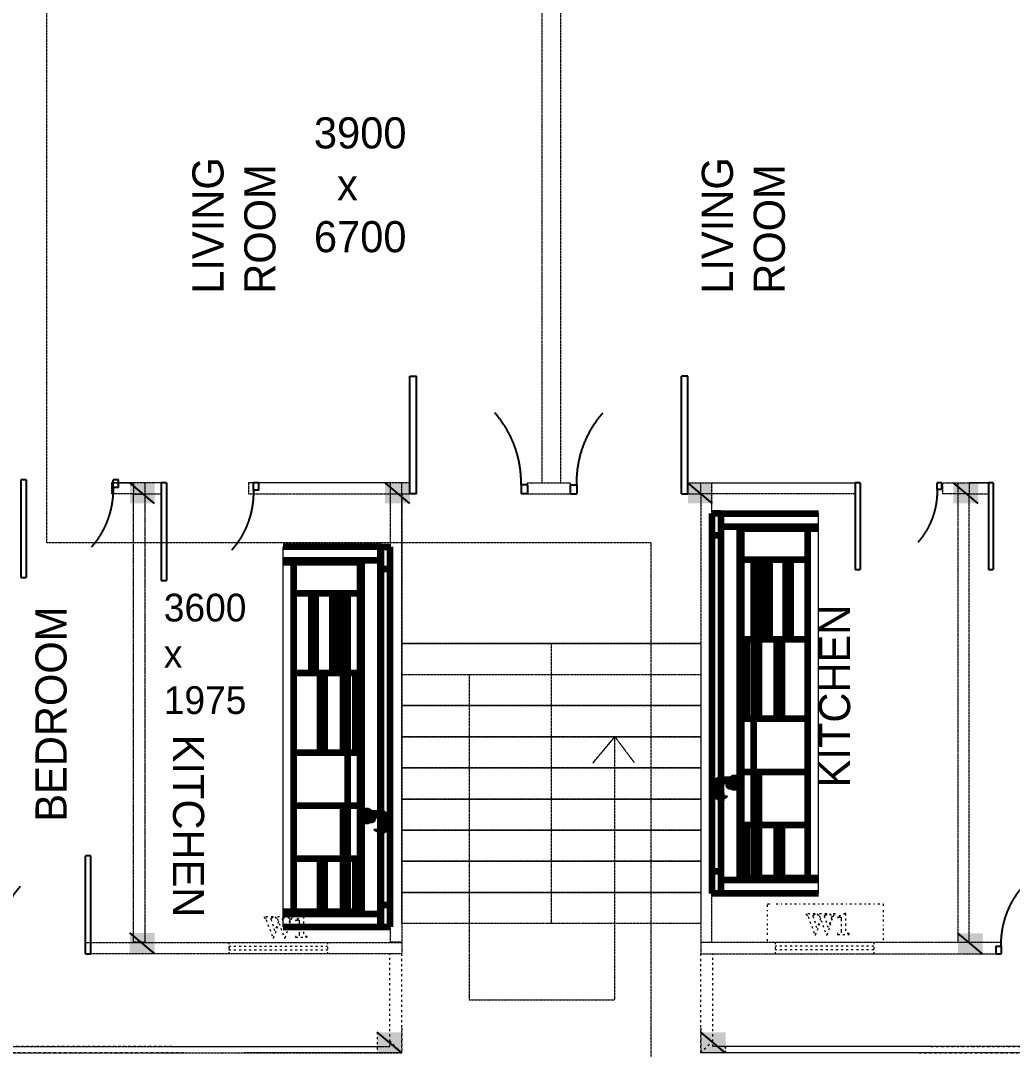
# Model space of a CAD drawing. Header units: millimetres. Extents: x -15225 to 158921, y -72156 to 56162.
# Drawn here: x 10095 to 21750, y -58378 to -46190 of the extents above; entities that cross this region are included whole.
import ezdxf

# ---------------------------------------------------------------- set-up
doc = ezdxf.new("R2010")
doc.units = ezdxf.units.MM
doc.linetypes.add('ACAD_ISO03W100', pattern=[30, 12, -18])
doc.linetypes.add('DASHED2', pattern=[0.375, 0.25, -0.125])
doc.layers.get('0').update_dxf_attribs({"linetype": 'CONTINUOUS'})
for name, color, linetype in [('doors and windows', 1, 'CONTINUOUS'), ('H', 7, 'CONTINUOUS'), ('P', 7, 'CONTINUOUS')]:
    doc.layers.add(name, color=color, linetype=linetype)
for name, color, linetype, lineweight in [('furniture', 250, 'CONTINUOUS', 211), ('Layer2', 7, 'ACAD_ISO03W100', 15), ('light', 250, 'CONTINUOUS', 0)]:
    doc.layers.add(name, color=color, linetype=linetype, lineweight=lineweight)

# ---------------------------------------------------------------- blocks, each defined once
blk = doc.blocks.new('D1')
at = {"layer": 'doors and windows'}
for p, q in [((0, 0), (0, 9)), ((0, 9), (0.5, 9)), ((0.5, 0), (0.5, 9)), ((0.5, 0), (0, 0)), ((9, 0.7), (8.5, 0.7)), ((8.5, 0.7), (8.5, 0)), ((9, 0), (8.5, 0)), ((9, 0.7), (9, 0))]:
    blk.add_line(p, q, dxfattribs=at)
at = {"layer": 'doors and windows', "linetype": 'ACAD_ISO03W100', "ltscale": 0.5}
blk.add_arc((0.35, 0.85), 8.151, 358.9456, 88.9456, dxfattribs=at)
blk = doc.blocks.new('A$Cb1573d39')
at = {"layer": 'doors and windows', "xscale": -10, "yscale": 10, "zscale": 10}
blk.add_blockref('D1', (370.76, -79.37), dxfattribs=at)
blk = doc.blocks.new('A$Cfcc27f74')
at = {"layer": 'H', "linetype": 'Continuous'}
blk.add_hatch(color=256, dxfattribs=at).paths.add_polyline_path([(-0.456, -0.625), (-0.456, 1.015), (1.538, 1.015), (1.538, -0.625), (-0.456, -0.625)])
at = {"layer": 'P'}
blk.add_lwpolyline([(1.52, -0.625), (-0.456, 1.033)], dxfattribs=at)
blk = doc.blocks.new('smesak')
at = {"layer": 'furniture'}
for points in [[(11, 73), (11, 223, 0.414214), (-39, 273), (-139, 273, 0.414214), (-189, 223), (-189, 173)], [(-9, 73), (-9, 223, 0.414214), (-39, 253), (-139, 253, 0.414214), (-169, 223), (-169, 173), (-169, 173)]]:
    blk.add_lwpolyline(points, format="xyb", dxfattribs=at)
for points in [[(-189, 188), (-169, 188)], [(-189, 173), (-169, 173)], [(28, 73), (36, 73), (36, 33), (-74, 33), (-74, 73), (-62, 73)], [(-52, 73), (18, 73)], [(-9, 88), (11, 88)], [(-9, 33), (-9, 8)], [(-9, 8), (11, 8)], [(11, 33), (11, 8)], [(18, 83), (18, 58)], [(28, 58), (28, 83)]]:
    blk.add_lwpolyline(points, dxfattribs=at)
blk.add_lwpolyline([(-62, 55), (-62, 119, -0.414214), (-57, 124), (-57, 124, -0.414214), (-52, 119), (-52, 55, -0.414214), (-53, 54), (-61, 54, -0.414214)], format="xyb", close=True, dxfattribs=at)
blk.add_lwpolyline([(-35, 8), (35, 8), (35, 0), (-35, 0)], close=True, dxfattribs=at)
for centre, start_param, end_param in [((23, 83), -4.712389, 1.570796), ((23, 58), 0, 3.141593)]:
    blk.add_ellipse(centre, major_axis=(-5, 0), ratio=0.605029, start_param=start_param, end_param=end_param, dxfattribs=at)
blk = doc.blocks.new('A$C3957b5ac')
at = {"layer": 'furniture'}
for points in [[(2325, 710), (-1975, 710)], [(-1975, 610), (-1975, 710)], [(-1725, 610), (-1725, 710)], [(2075, 610), (2075, 710)], [(2325, 610), (2325, 710)], [(-889, 610), (-1975, 610)], [(-1975, -495), (-1975, 605), (-889, 605)], [(-1825, -495), (-1825, 605)], [(-709, 610), (-869, 610)], [(-869, 605), (-709, 605)], [(2325, 610), (-689, 610)], [(-689, 605), (2325, 605), (2325, -495)], [(2175, -495), (2175, 605)], [(-1800, 395), (2150, 395)], [(-1800, -495), (-1800, 395)], [(-1800, 375), (2150, 375)], [(-1200, -375), (-1200, 375)], [(-600, -375), (-600, 375)], [(0, -375), (0, 375)], [(900, -375), (900, 375)], [(1800, -375), (1800, 375)], [(2150, -495), (2150, 395)], [(-1800, 235), (1800, 235)], [(900, 115), (1800, 115)], [(-1800, -25), (-1200, -25)], [(0, -25), (900, -25)], [(900, -125), (1800, -125)], [(-1800, -375), (2150, -375)]]:
    blk.add_lwpolyline(points, dxfattribs=at)
for points in [[(-1760, 335), (-1240, 335), (-1240, 320), (-1760, 320)], [(40, 335), (860, 335), (860, 320), (40, 320)], [(-1760, 195), (-1240, 195), (-1240, 180), (-1760, 180)], [(-1160, 195), (-640, 195), (-640, 180), (-1160, 180)], [(40, 195), (860, 195), (860, 180), (40, 180)], [(940, 195), (1760, 195), (1760, 180), (940, 180)], [(940, 75), (1760, 75), (1760, 60), (940, 60)], [(-1760, -65), (-1240, -65), (-1240, -80), (-1760, -80)], [(40, -65), (860, -65), (860, -80), (40, -80)], [(940, -165), (1760, -165), (1760, -180), (940, -180)]]:
    blk.add_lwpolyline(points, close=True, dxfattribs=at)
at = {"layer": 'light'}
blk.add_lwpolyline([(-1975, -495), (2325, -495)], dxfattribs=at)
at = {"layer": 'furniture'}
blk.add_blockref('smesak', (-700, 395), dxfattribs=at)
blk = doc.blocks.new('colomn')
at = {"color": 7, "linetype": 'ByBlock', "lineweight": 0}
for p in [(-362.093, 1241.405), (-341.601, 1241.405), (-317.285, 1241.405), (-295.97, 1241.405), (-362.104, 1205.262), (-295.61, 1205.238), (-342.245, 1197.289), (-316.26, 1197.274)]:
    blk.add_blockref('A$Cfcc27f74', p, dxfattribs=at)
blk = doc.blocks.new('plan')
at = {"color": 7, "linetype": 'ByBlock', "lineweight": 13}
for p, q in [((660360, 152209.4), (660360, 149244.7)), ((660469.4, 152209.4), (660469.4, 149244.7)), ((659536.4, 149178.8), (659536.4, 149244.7)), ((660273.1, 149244.7), (660526.2, 149244.7)), ((661292.9, 149178.8), (661292.9, 149244.7)), ((660414.9, 148300.4), (660414.9, 146653.4)), ((655433.5, 145892.9), (659534.8, 145894.5)), ((655470.6, 145930.1), (659420, 145930.1)), ((658182.1, 145930.1), (659465.1, 145930.1)), ((658253.5, 145892.9), (659536.4, 145892.9)), ((662575.9, 145892.9), (661292.9, 145892.9)), ((665395.8, 145892.9), (661292.9, 145892.9)), ((662647.3, 145930.1), (661364.3, 145930.1)), ((665358.7, 145930.1), (661438.6, 145930.1))]:
    blk.add_line(p, q, dxfattribs=at)
at = {"color": 7, "linetype": 'ByBlock', "lineweight": 13, "extrusion": (0, -4.44089e-16, -1)}
for p, q in [((660360, 152209.4), (660360, 149244.7)), ((660469.4, 152209.4), (660469.4, 149244.7)), ((659536.4, 149178.8), (659536.4, 149244.7)), ((661292.9, 149178.8), (661292.9, 149244.7))]:
    blk.add_line(p, q, dxfattribs=at)
at = {"color": 7, "lineweight": 13}
for p, q in [((661686.3, 146750.9), (661686.3, 146769.4)), ((661686.3, 146769.4), (661717.3, 146769.4)), ((661735.8, 146769.4), (661769.9, 146769.4)), ((661788.6, 146769.4), (661825.7, 146769.4)), ((661844.4, 146769.4), (661878.3, 146769.4)), ((661897, 146769.4), (661934.1, 146769.4)), ((661952.8, 146769.4), (661989.9, 146769.4)), ((662005.5, 146769.4), (662042.7, 146769.4)), ((662061.3, 146769.4), (662098.4, 146769.4)), ((662117, 146769.4), (662151.2, 146769.4)), ((662169.7, 146769.4), (662206.9, 146769.4)), ((662225.5, 146769.4), (662262.7, 146769.4)), ((662278.2, 146769.4), (662315.3, 146769.4)), ((662333.9, 146769.4), (662365, 146769.4)), ((662365, 146769.4), (662365, 146750.9)), ((658779.7, 146692.5), (658727.2, 146692.5)), ((658727.2, 146692.5), (658727.2, 146688.1)), ((658739.7, 146676.4), (658777.3, 146569.5)), ((658779.7, 146688.1), (658779.7, 146692.5)), ((658848.3, 146692.5), (658792.6, 146692.5)), ((658792.6, 146692.5), (658792.6, 146688.1)), ((658805.5, 146681.6), (658811.5, 146664.7)), ((658848.3, 146688.1), (658848.3, 146692.5)), ((658850.3, 146569.5), (658885.8, 146676.4)), ((658898.4, 146692.5), (658866.1, 146692.5)), ((658866.1, 146692.5), (658866.1, 146688.1)), ((658898.4, 146688.1), (658898.4, 146692.5)), ((658957.1, 146694.5), (658912.3, 146675.2)), ((658912.3, 146675.2), (658912.3, 146670.4)), ((658959.9, 146694.5), (658957.1, 146694.5)), ((658959.9, 146593.3), (658959.9, 146694.5)), ((661686.3, 146695.1), (661686.3, 146732.3)), ((661686.3, 146642.4), (661686.3, 146676.5)), ((661965.1, 146709.9), (661912.7, 146709.9)), ((661912.7, 146709.9), (661912.7, 146705.5)), ((661925.2, 146693.8), (661962.7, 146586.9)), ((661976, 146627.2), (661955, 146692.2)), ((661965.1, 146705.5), (661965.1, 146709.9)), ((661997, 146682.1), (661976, 146627.2)), ((662033.7, 146709.9), (661978, 146709.9)), ((661978, 146709.9), (661978, 146705.5)), ((661990.9, 146699.1), (661997, 146682.1)), ((662042.6, 146629.3), (662023.2, 146689)), ((662033.7, 146705.5), (662033.7, 146709.9)), ((662035.7, 146586.9), (662071.2, 146693.8)), ((662062.4, 146690.2), (662042.6, 146629.3)), ((662083.7, 146709.9), (662051.5, 146709.9)), ((662051.5, 146709.9), (662051.5, 146705.5)), ((662083.7, 146705.5), (662083.7, 146709.9)), ((662142.6, 146712), (662097.7, 146692.6)), ((662097.7, 146692.6), (662097.7, 146687.8)), ((662119.2, 146680.1), (662119.2, 146611.9)), ((662145.4, 146712), (662142.6, 146712)), ((662145.4, 146610.7), (662145.4, 146712)), ((662365, 146732.3), (662365, 146695.1)), ((662365, 146676.5), (662365, 146642.4)), ((658790.6, 146609.8), (658769.6, 146674.8)), ((658782.1, 146569.5), (658815.2, 146654.2)), ((658811.5, 146664.7), (658790.6, 146609.8)), ((658815.2, 146654.2), (658845.4, 146569.5)), ((658857.1, 146611.8), (658837.8, 146671.5)), ((658876.9, 146672.8), (658857.1, 146611.8)), ((658933.7, 146662.7), (658933.7, 146594.5)), ((661686.3, 146586.6), (661686.3, 146623.9)), ((661967.5, 146586.9), (662000.7, 146671.7)), ((662000.7, 146671.7), (662030.9, 146586.9)), ((662365, 146623.9), (662365, 146586.6)), ((658777.3, 146569.5), (658782.1, 146569.5)), ((658845.4, 146569.5), (658850.3, 146569.5)), ((658912.3, 146576.7), (658912.3, 146572.3)), ((658912.3, 146572.3), (658979.3, 146572.3)), ((658979.3, 146572.3), (658979.3, 146576.7)), ((661686.3, 146549.5), (661686.3, 146568.1)), ((661962.7, 146586.9), (661967.5, 146586.9)), ((662030.9, 146586.9), (662035.7, 146586.9)), ((662097.7, 146594.1), (662097.7, 146589.7)), ((662097.7, 146589.7), (662164.8, 146589.7)), ((662164.8, 146589.7), (662164.8, 146594.1)), ((662365, 146568.1), (662365, 146549.5)), ((658519.4, 146544.4), (658519.4, 146473.1)), ((658519.4, 146519.5), (659098.9, 146519.5)), ((658519.4, 146497.8), (659098.9, 146497.8)), ((659098.9, 146544.4), (659098.9, 146473.1)), ((662309.9, 146519.5), (661730.4, 146519.5)), ((662309.9, 146497.8), (661730.4, 146497.8)), ((662309.9, 146544.4), (662309.9, 146473.1)), ((659465.1, 145930.1), (659465.1, 146475.5)), ((659536.4, 145892.9), (659536.4, 146475.8)), ((661292.9, 145892.9), (661292.9, 146475.8)), ((661364.3, 145930.1), (661364.3, 146475.5)), ((659390.8, 146015.4), (659390.8, 145892.9)), ((659390.8, 146015.4), (659390.8, 145892.9)), ((659536.4, 146038.5), (659536.4, 145892.9)), ((659536.4, 146038.5), (659536.4, 145892.9)), ((661292.9, 146038.5), (661292.9, 145892.9)), ((661292.9, 146038.5), (661292.9, 145892.9)), ((659536.4, 145892.9), (659465.1, 145964.2)), ((659536.4, 145892.9), (659465.1, 145964.2)), ((659536.4, 145892.9), (659465.1, 145964.2)), ((659536.4, 145892.9), (659465.1, 145964.2)), ((661292.9, 145892.9), (661364.3, 145964.2)), ((661292.9, 145892.9), (661364.3, 145964.2)), ((661292.9, 145892.9), (661364.3, 145964.2)), ((661292.9, 145892.9), (661364.3, 145964.2)), ((658253.5, 145892.9), (655433.5, 145892.9)), ((658182.1, 145930.1), (655470.6, 145930.1)), ((658107.8, 145892.9), (658253.5, 145892.9)), ((658107.8, 145892.9), (658253.5, 145892.9)), ((658253.5, 145892.9), (658107.8, 145892.9)), ((661438.6, 145930.1), (661438.6, 145892.9)), ((661438.6, 145930.1), (661438.6, 145892.9)), ((661438.6, 145892.9), (661438.6, 145930.1)), ((662575.9, 145892.9), (665395.8, 145892.9)), ((662721.6, 145892.9), (662575.9, 145892.9)), ((662721.6, 145892.9), (662575.9, 145892.9)), ((662575.9, 145892.9), (662721.6, 145892.9)), ((662647.3, 145930.1), (665358.7, 145930.1))]:
    blk.add_line(p, q, dxfattribs=at)
at = {"color": 7, "lineweight": 13, "extrusion": (0, -4.44089e-16, -1)}
for p, q in [((661686.3, 146750.9), (661686.3, 146769.4)), ((661686.3, 146769.4), (661717.3, 146769.4)), ((661735.8, 146769.4), (661769.9, 146769.4)), ((661788.6, 146769.4), (661825.7, 146769.4)), ((661844.4, 146769.4), (661878.3, 146769.4)), ((661897, 146769.4), (661934.1, 146769.4)), ((661952.8, 146769.4), (661989.9, 146769.4)), ((662005.5, 146769.4), (662042.7, 146769.4)), ((662061.3, 146769.4), (662098.4, 146769.4)), ((662117, 146769.4), (662151.2, 146769.4)), ((662169.7, 146769.4), (662206.9, 146769.4)), ((662225.5, 146769.4), (662262.7, 146769.4)), ((662278.2, 146769.4), (662315.3, 146769.4)), ((662333.9, 146769.4), (662365, 146769.4)), ((662365, 146769.4), (662365, 146750.9)), ((658779.7, 146692.5), (658727.2, 146692.5)), ((658727.2, 146692.5), (658727.2, 146688.1)), ((658739.7, 146676.4), (658777.3, 146569.5)), ((658779.7, 146688.1), (658779.7, 146692.5)), ((658848.3, 146692.5), (658792.6, 146692.5)), ((658792.6, 146692.5), (658792.6, 146688.1)), ((658805.5, 146681.6), (658811.5, 146664.7)), ((658848.3, 146688.1), (658848.3, 146692.5)), ((658850.3, 146569.5), (658885.8, 146676.4)), ((658898.4, 146692.5), (658866.1, 146692.5)), ((658866.1, 146692.5), (658866.1, 146688.1)), ((658898.4, 146688.1), (658898.4, 146692.5)), ((658957.1, 146694.5), (658912.3, 146675.2)), ((658912.3, 146675.2), (658912.3, 146670.4)), ((658959.9, 146694.5), (658957.1, 146694.5)), ((658959.9, 146593.3), (658959.9, 146694.5)), ((661686.3, 146695.1), (661686.3, 146732.3)), ((661686.3, 146642.4), (661686.3, 146676.5)), ((661965.1, 146709.9), (661912.7, 146709.9)), ((661912.7, 146709.9), (661912.7, 146705.5)), ((661925.2, 146693.8), (661962.7, 146586.9)), ((661976, 146627.2), (661955, 146692.2)), ((661965.1, 146705.5), (661965.1, 146709.9)), ((661997, 146682.1), (661976, 146627.2)), ((662033.7, 146709.9), (661978, 146709.9)), ((661978, 146709.9), (661978, 146705.5)), ((661990.9, 146699.1), (661997, 146682.1)), ((662042.6, 146629.3), (662023.2, 146689)), ((662033.7, 146705.5), (662033.7, 146709.9)), ((662035.7, 146586.9), (662071.2, 146693.8)), ((662062.4, 146690.2), (662042.6, 146629.3)), ((662083.7, 146709.9), (662051.5, 146709.9)), ((662051.5, 146709.9), (662051.5, 146705.5)), ((662083.7, 146705.5), (662083.7, 146709.9)), ((662142.6, 146712), (662097.7, 146692.6)), ((662097.7, 146692.6), (662097.7, 146687.8)), ((662119.2, 146680.1), (662119.2, 146611.9)), ((662145.4, 146712), (662142.6, 146712)), ((662145.4, 146610.7), (662145.4, 146712)), ((662365, 146732.3), (662365, 146695.1)), ((662365, 146676.5), (662365, 146642.4)), ((658790.6, 146609.8), (658769.6, 146674.8)), ((658782.1, 146569.5), (658815.2, 146654.2)), ((658811.5, 146664.7), (658790.6, 146609.8)), ((658815.2, 146654.2), (658845.4, 146569.5)), ((658857.1, 146611.8), (658837.8, 146671.5)), ((658876.9, 146672.8), (658857.1, 146611.8)), ((658933.7, 146662.7), (658933.7, 146594.5)), ((661686.3, 146586.6), (661686.3, 146623.9)), ((661967.5, 146586.9), (662000.7, 146671.7)), ((662000.7, 146671.7), (662030.9, 146586.9)), ((662365, 146623.9), (662365, 146586.6)), ((658777.3, 146569.5), (658782.1, 146569.5)), ((658845.4, 146569.5), (658850.3, 146569.5)), ((658912.3, 146576.7), (658912.3, 146572.3)), ((658912.3, 146572.3), (658979.3, 146572.3)), ((658979.3, 146572.3), (658979.3, 146576.7)), ((661686.3, 146549.5), (661686.3, 146568.1)), ((661962.7, 146586.9), (661967.5, 146586.9)), ((662030.9, 146586.9), (662035.7, 146586.9)), ((662097.7, 146594.1), (662097.7, 146589.7)), ((662097.7, 146589.7), (662164.8, 146589.7)), ((662164.8, 146589.7), (662164.8, 146594.1)), ((662365, 146568.1), (662365, 146549.5)), ((658519.4, 146544.4), (658519.4, 146473.1)), ((658519.4, 146519.5), (659098.9, 146519.5)), ((658519.4, 146497.8), (659098.9, 146497.8)), ((659098.9, 146544.4), (659098.9, 146473.1)), ((661730.4, 146544.4), (661730.4, 146473.1)), ((662309.9, 146519.5), (661730.4, 146519.5)), ((662309.9, 146497.8), (661730.4, 146497.8)), ((662309.9, 146544.4), (662309.9, 146473.1))]:
    blk.add_line(p, q, dxfattribs=at)
at = {"color": 7, "linetype": 'ByBlock', "lineweight": 13}
for points in [[(661002.5, 145866.9), (661002.5, 148891.9), (657448.9, 148891.9), (657448.9, 155968.1)], [(658121.3, 149244.7), (657830.9, 149244.7)], [(657830.9, 149244.7), (657959, 149244.7), (657959, 149178.8), (657830.9, 149178.8)], [(657830.9, 149244.7), (657830.9, 149178.8)], [(658121.3, 149244.7), (658024.9, 149244.7), (658024.9, 149178.8), (658121.3, 149178.8)], [(658121.3, 149178.8), (658121.3, 149244.7)], [(659584, 149244.7), (658634.5, 149244.7)], [(658634.5, 149178.8), (659470.6, 149178.8), (659470.6, 149244.7), (658634.5, 149244.7)], [(658634.5, 149244.7), (658634.5, 149178.8)], [(659584, 149178.8), (659584, 149244.7)], [(660273.1, 149244.7), (660273.1, 149178.8)], [(660528.1, 149178.8), (660528.1, 149244.7)], [(661217.2, 149244.7), (662201.6, 149244.7)], [(661217.2, 149244.7), (661217.2, 149178.8)], [(662201.6, 149178.8), (661358.8, 149178.8), (661358.8, 149244.7), (662201.6, 149244.7)], [(662201.6, 149178.8), (662201.6, 149244.7)], [(662714.7, 149244.7), (662984.4, 149244.7)], [(662714.7, 149244.7), (662804.5, 149244.7), (662804.5, 149178.8), (662714.7, 149178.8)], [(662714.7, 149244.7), (662714.7, 149178.8)], [(662984.4, 149244.7), (662870.4, 149244.7), (662870.4, 149178.8), (662984.4, 149178.8)], [(662984.4, 149178.8), (662984.4, 149244.7)], [(661217.2, 149178.8), (661293.3, 149178.8), (661293.3, 148300.4), (659536.4, 148300.4), (659536.4, 149178.8), (659584, 149178.8)], [(660273.1, 149178.8), (660528.1, 149178.8)], [(657676.8, 146541.7), (659536.4, 146541.7), (659536.4, 146475.8), (657676.8, 146475.8)], [(663059, 146541.7), (661292.9, 146541.7), (661292.9, 146475.8), (663058.9, 146475.8)]]:
    blk.add_lwpolyline(points, dxfattribs=at)
at = {"color": 7, "linetype": 'ByBlock', "lineweight": 13, "extrusion": (0, -4.44089e-16, -1)}
for points in [[(-658121.3, 149244.7), (-657830.9, 149244.7)], [(-657830.9, 149244.7), (-657959, 149244.7), (-657959, 149178.8), (-657830.9, 149178.8)], [(-658121.3, 149244.7), (-658024.9, 149244.7), (-658024.9, 149178.8), (-658121.3, 149178.8)], [(-659584, 149244.7), (-658634.5, 149244.7)], [(-658634.5, 149178.8), (-659470.6, 149178.8), (-659470.6, 149244.7), (-658634.5, 149244.7)], [(-661217.2, 149244.7), (-662201.6, 149244.7)], [(-662201.6, 149178.8), (-661358.8, 149178.8), (-661358.8, 149244.7), (-662201.6, 149244.7)], [(-662714.7, 149244.7), (-662984.4, 149244.7)], [(-662714.7, 149244.7), (-662804.5, 149244.7), (-662804.5, 149178.8), (-662714.7, 149178.8)], [(-662984.4, 149244.7), (-662870.4, 149244.7), (-662870.4, 149178.8), (-662984.4, 149178.8)], [(-657676.8, 146541.7), (-659536.4, 146541.7), (-659536.4, 146475.8), (-657676.8, 146475.8)], [(-663059, 146541.7), (-661292.9, 146541.7), (-661292.9, 146475.8), (-663058.9, 146475.8)]]:
    blk.add_lwpolyline(points, dxfattribs=at)
at = {"color": 7, "linetype": 'ByBlock', "lineweight": 13}
for points in [[(657959, 149178.8), (658024.9, 149178.8), (658024.9, 146543.6), (657959, 146543.6)], [(659470.6, 149178.8), (659536.4, 149178.8), (659536.4, 146543.6), (659470.6, 146543.6)], [(661358.8, 149178.8), (661292.9, 149178.8), (661292.9, 146543.6), (661358.8, 146543.6)], [(662870.4, 149178.8), (662804.5, 149178.8), (662804.5, 146543.6), (662870.4, 146543.6)], [(659536.4, 148300.4), (661293.3, 148300.4), (661293.3, 146653.4), (659536.4, 146653.4)], [(659536.4, 148117.4), (661293.3, 148117.4), (661293.3, 147934.4), (659536.4, 147934.4)], [(659536.4, 147934.4), (661293.3, 147934.4), (661293.3, 147751.4), (659536.4, 147751.4)], [(659536.4, 147751.4), (661293.3, 147751.4), (661293.3, 147568.4), (659536.4, 147568.4)], [(659536.4, 147568.4), (661293.3, 147568.4), (661293.3, 147385.4), (659536.4, 147385.4)], [(659536.4, 147385.4), (661293.3, 147385.4), (661293.3, 147202.4), (659536.4, 147202.4)], [(659536.4, 147202.4), (661293.3, 147202.4), (661293.3, 147019.4), (659536.4, 147019.4)], [(659536.4, 147019.4), (661293.3, 147019.4), (661293.3, 146836.4), (659536.4, 146836.4)], [(659536.4, 146836.4), (661293.3, 146836.4), (661293.3, 146653.4), (659536.4, 146653.4)]]:
    blk.add_lwpolyline(points, close=True, dxfattribs=at)
at = {"color": 7, "linetype": 'ByBlock', "lineweight": 13, "extrusion": (0, -4.44089e-16, -1)}
for points in [[(-657959, 149176.9), (-658024.9, 149176.9), (-658024.9, 146541.7), (-657959, 146541.7)], [(-659470.6, 149178.8), (-659536.4, 149178.8), (-659536.4, 146543.6), (-659470.6, 146543.6)], [(-661358.8, 149178.8), (-661292.9, 149178.8), (-661292.9, 146543.6), (-661358.8, 146543.6)], [(-662870.4, 149178.8), (-662804.5, 149178.8), (-662804.5, 146543.6), (-662870.4, 146543.6)]]:
    blk.add_lwpolyline(points, close=True, dxfattribs=at)
at = {"color": 7, "lineweight": 13}
for points in [[(658727.2, 146688.1), (658734.9, 146686.9), (658736.5, 146685.3), (658739.7, 146676.4)], [(658727.2, 146688.1), (658734.9, 146686.9), (658736.5, 146685.3), (658739.7, 146676.4)], [(658768.4, 146680.4), (658768.4, 146685.7), (658770.4, 146687.3), (658779.7, 146688.1)], [(658768.4, 146680.4), (658768.4, 146685.7), (658770.4, 146687.3), (658779.7, 146688.1)], [(658769.6, 146674.8), (658768.4, 146677.6), (658768.4, 146678.8), (658768.4, 146680.4)], [(658769.6, 146674.8), (658768.4, 146677.6), (658768.4, 146678.8), (658768.4, 146680.4)], [(658792.6, 146688.1), (658799.8, 146687.7), (658803.5, 146686.1), (658805.5, 146681.6)], [(658792.6, 146688.1), (658799.8, 146687.7), (658803.5, 146686.1), (658805.5, 146681.6)], [(658835.4, 146681.2), (658835.4, 146685.7), (658838.2, 146687.3), (658845.9, 146687.7)], [(658835.4, 146681.2), (658835.4, 146685.7), (658838.2, 146687.3), (658845.9, 146687.7)], [(658837.8, 146671.5), (658835.8, 146677.6), (658835.4, 146679.6), (658835.4, 146681.2)], [(658837.8, 146671.5), (658835.8, 146677.6), (658835.4, 146679.6), (658835.4, 146681.2)], [(658845.9, 146687.7), (658846.2, 146687.7), (658847, 146687.7), (658848.3, 146688.1)], [(658845.9, 146687.7), (658846.2, 146687.7), (658847, 146687.7), (658848.3, 146688.1)], [(658866.1, 146688.1), (658875.3, 146687.3), (658878.2, 146685.7), (658878.2, 146680)], [(658866.1, 146688.1), (658875.3, 146687.3), (658878.2, 146685.7), (658878.2, 146680)], [(658878.2, 146680), (658878.2, 146677.6), (658877.7, 146675.2), (658876.9, 146672.8)], [(658878.2, 146680), (658878.2, 146677.6), (658877.7, 146675.2), (658876.9, 146672.8)], [(658885.8, 146676.4), (658888.3, 146683.6), (658892.3, 146687.3), (658898.4, 146688.1)], [(658885.8, 146676.4), (658888.3, 146683.6), (658892.3, 146687.3), (658898.4, 146688.1)], [(661912.7, 146705.5), (661920.3, 146704.3), (661922, 146702.7), (661925.2, 146693.8)], [(661912.7, 146705.5), (661920.3, 146704.3), (661922, 146702.7), (661925.2, 146693.8)], [(661953.8, 146697.9), (661953.8, 146703.1), (661955.9, 146704.7), (661965.1, 146705.5)], [(661953.8, 146697.9), (661953.8, 146703.1), (661955.9, 146704.7), (661965.1, 146705.5)], [(661955, 146692.2), (661953.8, 146695.1), (661953.8, 146696.2), (661953.8, 146697.9)], [(661955, 146692.2), (661953.8, 146695.1), (661953.8, 146696.2), (661953.8, 146697.9)], [(661978, 146705.5), (661985.3, 146705.1), (661988.9, 146703.5), (661990.9, 146699.1)], [(661978, 146705.5), (661985.3, 146705.1), (661988.9, 146703.5), (661990.9, 146699.1)], [(662020.8, 146698.7), (662020.8, 146703.1), (662023.6, 146704.7), (662031.2, 146705.1)], [(662020.8, 146698.7), (662020.8, 146703.1), (662023.6, 146704.7), (662031.2, 146705.1)], [(662023.2, 146689), (662021.2, 146695.1), (662020.8, 146697.1), (662020.8, 146698.7)], [(662023.2, 146689), (662021.2, 146695.1), (662020.8, 146697.1), (662020.8, 146698.7)], [(662031.2, 146705.1), (662031.7, 146705.1), (662032.5, 146705.1), (662033.7, 146705.5)], [(662031.2, 146705.1), (662031.7, 146705.1), (662032.5, 146705.1), (662033.7, 146705.5)], [(662051.5, 146705.5), (662060.7, 146704.7), (662063.5, 146703.1), (662063.5, 146697.4)], [(662051.5, 146705.5), (662060.7, 146704.7), (662063.5, 146703.1), (662063.5, 146697.4)], [(662063.5, 146697.4), (662063.5, 146695.1), (662063.2, 146692.6), (662062.4, 146690.2)], [(662063.5, 146697.4), (662063.5, 146695.1), (662063.2, 146692.6), (662062.4, 146690.2)], [(662071.2, 146693.8), (662073.6, 146701.1), (662077.7, 146704.7), (662083.7, 146705.5)], [(662071.2, 146693.8), (662073.6, 146701.1), (662077.7, 146704.7), (662083.7, 146705.5)], [(662097.7, 146687.8), (662099.4, 146688.6), (662100.6, 146689), (662101, 146689.4)], [(662097.7, 146687.8), (662099.4, 146688.6), (662100.6, 146689), (662101, 146689.4)], [(662101, 146689.4), (662105.8, 146691), (662110.3, 146692.2), (662112.6, 146692.2)], [(662101, 146689.4), (662105.8, 146691), (662110.3, 146692.2), (662112.6, 146692.2)], [(662112.6, 146692.2), (662117.1, 146692.2), (662119.2, 146688.6), (662119.2, 146680.1)], [(662112.6, 146692.2), (662117.1, 146692.2), (662119.2, 146688.6), (662119.2, 146680.1)], [(658912.3, 146670.4), (658914, 146671.1), (658915.2, 146671.5), (658915.6, 146671.9)], [(658912.3, 146670.4), (658914, 146671.1), (658915.2, 146671.5), (658915.6, 146671.9)], [(658915.6, 146671.9), (658920.4, 146673.6), (658924.9, 146674.8), (658927.3, 146674.8)], [(658915.6, 146671.9), (658920.4, 146673.6), (658924.9, 146674.8), (658927.3, 146674.8)], [(658927.3, 146674.8), (658931.7, 146674.8), (658933.7, 146671.1), (658933.7, 146662.7)], [(658927.3, 146674.8), (658931.7, 146674.8), (658933.7, 146671.1), (658933.7, 146662.7)], [(658933.7, 146594.5), (658933.7, 146580), (658930.1, 146576.7), (658912.3, 146576.7)], [(658933.7, 146594.5), (658933.7, 146580), (658930.1, 146576.7), (658912.3, 146576.7)], [(658979.3, 146576.7), (658963.1, 146576.7), (658959.9, 146579.6), (658959.9, 146593.3)], [(658979.3, 146576.7), (658963.1, 146576.7), (658959.9, 146579.6), (658959.9, 146593.3)], [(662119.2, 146611.9), (662119.2, 146597.4), (662115.5, 146594.1), (662097.7, 146594.1)], [(662119.2, 146611.9), (662119.2, 146597.4), (662115.5, 146594.1), (662097.7, 146594.1)], [(662164.8, 146594.1), (662148.6, 146594.1), (662145.4, 146597), (662145.4, 146610.7)], [(662164.8, 146594.1), (662148.6, 146594.1), (662145.4, 146597), (662145.4, 146610.7)]]:
    blk.add_open_spline(points, degree=3, dxfattribs=at)
at = {"layer": 'P', "linetype": 'ByBlock', "lineweight": 13}
blk.add_lwpolyline([(659933, 148117.4), (659933, 146204.6), (660788.1, 146204.6), (660788.1, 147751.4), (660659.3, 147597.9), (660788.1, 147751.4), (660901.1, 147600.8)], dxfattribs=at)
at = {"color": 7, "linetype": 'ByBlock', "lineweight": 13}
for name, p, xscale, yscale, zscale in [('A$Cb1573d39', (662433.5, 149788.8), -7.685416594709436, 7.685416594709436, 7.685416594709436), ('A$Cb1573d39', (658368.5, 149788.8), 7.685416594709436, 7.685416594709436, 7.685416594709436), ('A$Cfcc27f74', (657971.3, 149169.1), 73.2007409328813, 73.2007409328813, 73.2007409328813), ('A$Cfcc27f74', (659471.4, 149169.1), 73.2007409328813, 73.2007409328813, 73.2007409328813), ('A$Cfcc27f74', (661251.3, 149169.1), 73.2007409328813, 73.2007409328813, 73.2007409328813), ('A$Cfcc27f74', (662811.6, 149169.1), 73.2007409328813, 73.2007409328813, 73.2007409328813), ('A$Cb1573d39', (655341.7, 146982.5), 6.38445415734447, 6.38445415734447, 6.38445415734447), ('A$Cb1573d39', (661234.5, 146982.5), 6.38445415734447, 6.38445415734447, 6.38445415734447), ('A$Cfcc27f74', (657970.5, 146523.4), 73.2007409328813, 73.2007409328813, 73.2007409328813), ('A$Cfcc27f74', (662837.9, 146521.7), 73.2007409328813, 73.2007409328813, 73.2007409328813), ('A$Cfcc27f74', (659424.2, 145939.7), 73.2007409328813, 73.2007409328813, 73.2007409328813), ('A$Cfcc27f74', (661326.3, 145938.6), 73.2007409328813, 73.2007409328813, 73.2007409328813)]:
    blk.add_blockref(name, p, dxfattribs=dict(at, xscale=xscale, yscale=yscale, zscale=zscale))
at = {"color": 7, "linetype": 'ByBlock', "lineweight": 13, "rotation": 180}
for p, xscale, yscale, zscale in [((659663.6, 148755.1), 6.38445415734447, 6.38445415734447, 6.38445415734447), ((660488.4, 148738), 6.38445415734447, 6.38445415734447, 6.38445415734447), ((664299.1, 148795.7), 5.657291710556557, 5.657291710556557, 5.657291710556557), ((665081.9, 148795.7), 5.657291710556557, 5.657291710556557, 5.657291710556557)]:
    blk.add_blockref('A$Cb1573d39', p, dxfattribs=dict(at, xscale=xscale, yscale=yscale, zscale=zscale))
at = {"color": 1, "linetype": 'Continuous', "lineweight": 9, "yscale": 0.5197149321293415, "zscale": 0.5197149321293415}
for p, xscale, rotation in [((661727.8, 147855.8), 0.5197149321293415, 90), ((659096.6, 147659.5), -0.5197149321293415, 270)]:
    blk.add_blockref('A$C3957b5ac', p, dxfattribs=dict(at, xscale=xscale, rotation=rotation))
at = {"layer": 'P', "linetype": 'ByBlock', "lineweight": 13, "xscale": 73.2007409328813, "yscale": 73.2007409328813, "zscale": 73.2007409328813}
blk.add_blockref('colomn', (684476.8, 58297.3), dxfattribs=at)
at = {"linetype": 'ByBlock', "lineweight": 15, "char_height": 183, "attachment_point": 1, "rotation": 90}
for insert in [(658305.4, 150355.5), (661299.2, 150355.5)]:
    blk.add_mtext_dynamic_manual_height_columns('LIVING\\PROOM', width=3395.27, gutter_width=915, heights=[0], dxfattribs=dict(at, insert=insert))
at = {"linetype": 'ByBlock', "lineweight": 13, "char_height": 183, "attachment_point": 1}
for s, width, heights, insert, rotation in [('KITCHEN', 1557.965, [0], (661988.2, 147453.7), 90), ('BEDROOM', 818.346, [183], (657383, 147252), 90), ('KITCHEN', 1557.965, [0], (658374.4, 147763.7), 270)]:
    blk.add_mtext_dynamic_manual_height_columns(s, width=width, gutter_width=915, heights=heights, dxfattribs=dict(at, insert=insert, rotation=rotation))
at = {"layer": 'P', "linetype": 'ByBlock', "lineweight": 15, "insert": (659019.5, 151393), "char_height": 183, "attachment_point": 1}
blk.add_mtext_dynamic_manual_height_columns('3900\\P  x\\P6700', width=1340.454, gutter_width=915, heights=[0], dxfattribs=at)
at = {"layer": 'P', "linetype": 'ByBlock', "lineweight": 13, "insert": (658137.4, 148592.3), "char_height": 163.16, "attachment_point": 1}
blk.add_mtext_dynamic_manual_height_columns('3600\\Px\\P1975', width=474.139, gutter_width=815.8, heights=[0], dxfattribs=at)

msp = doc.modelspace()

# ---------------------------------------------------------------- block references
at = {"layer": 'Layer2', "linetype": 'DASHED2', "xscale": 2, "yscale": 2, "zscale": 2}
msp.add_blockref('plan', (-1304498, -350112), dxfattribs=at)

doc.saveas('drawing.dxf')
